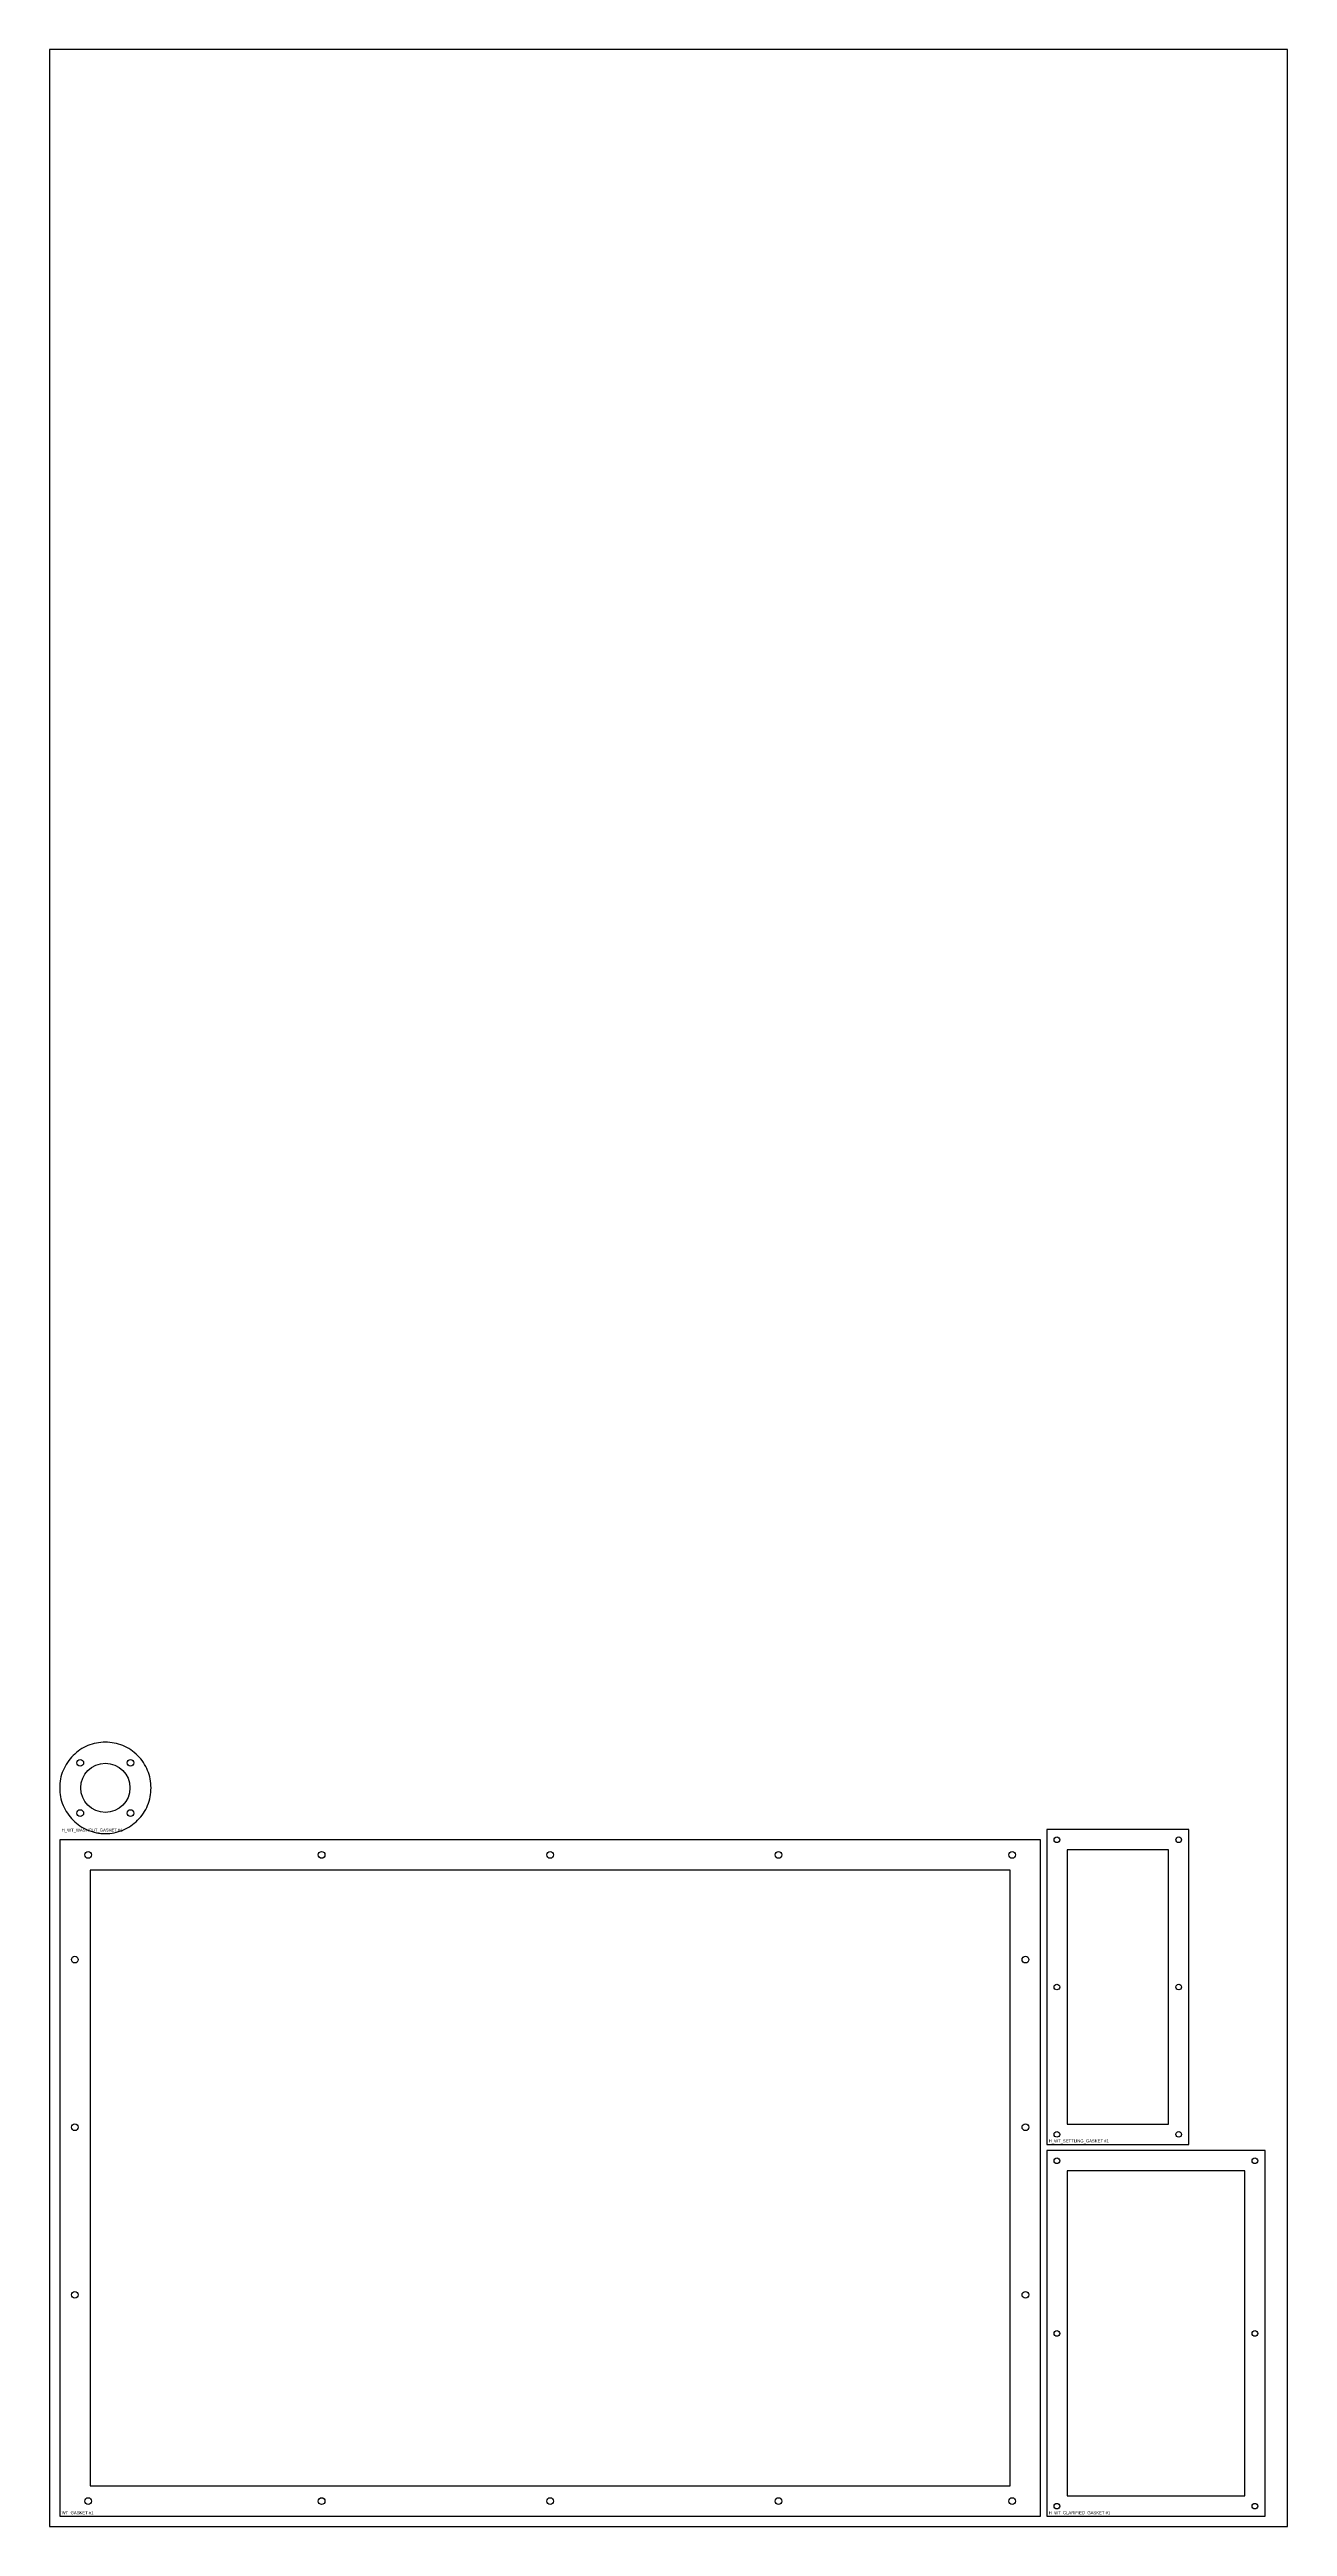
# Model space of a CAD drawing. Header units: millimetres. Extents: x 0 to 1219, y 0 to 2438.
import ezdxf

# ---------------------------------------------------------------- set-up
doc = ezdxf.new("R2010")
doc.units = ezdxf.units.MM
for name, color, linetype in [('CUT_HOLES', 7, 'Continuous'), ('CUT_INNER', 7, 'Continuous'), ('CUT_OUTER', 7, 'Continuous'), ('PART_MARK_NO_CUT', 7, 'Continuous'), ('STOCK_NO_CUT', 7, 'Continuous')]:
    doc.layers.add(name, color=color, linetype=linetype)

msp = doc.modelspace()

# ---------------------------------------------------------------- linework, layer by layer
at = {"layer": 'CUT_HOLES'}
for centre, radius in [((30.3, 751.8), 3.3), ((55, 727.1), 24.2), ((79.7, 751.8), 3.3), ((30.3, 702.3), 3.3), ((79.7, 702.3), 3.3), ((38, 661.1), 3.3), ((268, 661.1), 3.3), ((493, 661.1), 3.3), ((718, 661.1), 3.3), ((948, 661.1), 3.3), ((992.1, 676), 2.75), ((1112.1, 676), 2.75), ((25, 558), 3.3), ((961.1, 558), 3.3), ((992.1, 531), 2.75), ((1112.1, 531), 2.75), ((25, 393), 3.3), ((961.1, 393), 3.3), ((992.1, 386), 2.75), ((1112.1, 386), 2.75), ((992.1, 360), 2.75), ((1187.1, 360), 2.75), ((25, 228), 3.3), ((961.1, 228), 3.3), ((992.1, 190), 2.75), ((1187.1, 190), 2.75), ((38, 25), 3.3), ((268, 25), 3.3), ((493, 25), 3.3), ((718, 25), 3.3), ((948, 25), 3.3), ((992.1, 20), 2.75), ((1187.1, 20), 2.75)]:
    msp.add_circle(centre, radius, dxfattribs=at)
at = {"layer": 'CUT_INNER'}
for points in [[(1102.1, 396), (1102.1, 666), (1002.1, 666), (1002.1, 396)], [(40, 40), (946.1, 40), (946.1, 646.1), (40, 646.1)], [(1177.1, 30), (1177.1, 350), (1002.1, 350), (1002.1, 30)]]:
    msp.add_lwpolyline(points, close=True, dxfattribs=at)
at = {"layer": 'CUT_OUTER'}
for points in [[(100, 727.1), (99.9, 729.3), (99.8, 731.5), (99.5, 733.7), (99.1, 735.9), (98.7, 738), (98.1, 740.2), (97.4, 742.3), (96.6, 744.3), (95.7, 746.3), (94.7, 748.3), (93.6, 750.2), (92.4, 752.1), (91.1, 753.9), (89.8, 755.6), (88.3, 757.3), (86.8, 758.9), (85.2, 760.4), (83.5, 761.9), (81.8, 763.2), (80, 764.5), (78.1, 765.7), (76.2, 766.8), (74.2, 767.8), (72.2, 768.7), (70.2, 769.5), (68.1, 770.2), (65.9, 770.7), (63.8, 771.2), (61.6, 771.6), (59.4, 771.9), (57.2, 772), (55, 772.1), (52.8, 772), (50.6, 771.9), (48.4, 771.6), (46.2, 771.2), (44.1, 770.7), (41.9, 770.2), (39.8, 769.5), (37.8, 768.7), (35.8, 767.8), (33.8, 766.8), (31.9, 765.7), (30, 764.5), (28.2, 763.2), (26.5, 761.9), (24.8, 760.4), (23.2, 758.9), (21.7, 757.3), (20.2, 755.6), (18.9, 753.9), (17.6, 752.1), (16.4, 750.2), (15.3, 748.3), (14.3, 746.3), (13.4, 744.3), (12.6, 742.3), (11.9, 740.2), (11.3, 738), (10.9, 735.9), (10.5, 733.7), (10.2, 731.5), (10.1, 729.3), (10, 727.1), (10.1, 724.9), (10.2, 722.7), (10.5, 720.5), (10.9, 718.3), (11.3, 716.2), (11.9, 714), (12.6, 711.9), (13.4, 709.9), (14.3, 707.9), (15.3, 705.9), (16.4, 704), (17.6, 702.1), (18.9, 700.3), (20.2, 698.5), (21.7, 696.9), (23.2, 695.3), (24.8, 693.8), (26.5, 692.3), (28.2, 691), (30, 689.7), (31.9, 688.5), (33.8, 687.4), (35.8, 686.4), (37.8, 685.5), (39.8, 684.7), (41.9, 684), (44.1, 683.4), (46.2, 683), (48.4, 682.6), (50.6, 682.3), (52.8, 682.2), (55, 682.1), (57.2, 682.2), (59.4, 682.3), (61.6, 682.6), (63.8, 683), (65.9, 683.4), (68.1, 684), (70.2, 684.7), (72.2, 685.5), (74.2, 686.4), (76.2, 687.4), (78.1, 688.5), (80, 689.7), (81.8, 691), (83.5, 692.3), (85.2, 693.8), (86.8, 695.3), (88.3, 696.9), (89.8, 698.5), (91.1, 700.3), (92.4, 702.1), (93.6, 704), (94.7, 705.9), (95.7, 707.9), (96.6, 709.9), (97.4, 711.9), (98.1, 714), (98.7, 716.2), (99.1, 718.3), (99.5, 720.5), (99.8, 722.7), (99.9, 724.9)], [(1122.1, 376), (1122.1, 686), (982.1, 686), (982.1, 376)], [(10, 10), (976.1, 10), (976.1, 676.1), (10, 676.1)], [(1197.1, 10), (1197.1, 370), (982.1, 370), (982.1, 10)]]:
    msp.add_lwpolyline(points, close=True, dxfattribs=at)
at = {"layer": 'STOCK_NO_CUT'}
msp.add_lwpolyline([(0, 0), (1219.2, 0), (1219.2, 2438.4), (0, 2438.4)], close=True, dxfattribs=at)

# ---------------------------------------------------------------- texts
at = {"layer": 'PART_MARK_NO_CUT'}
for s, p in [('H_WT_WASHOUT_GASKET #1', (12, 684.1)), ('H_WT_SETTLING_GASKET #1', (984.1, 378)), ('WT_GASKET #1', (12, 12)), ('H_WT_CLARIFIED_GASKET #1', (984.1, 12))]:
    msp.add_text(s, height=3, dxfattribs=at).set_placement(p)

doc.saveas('drawing.dxf')
